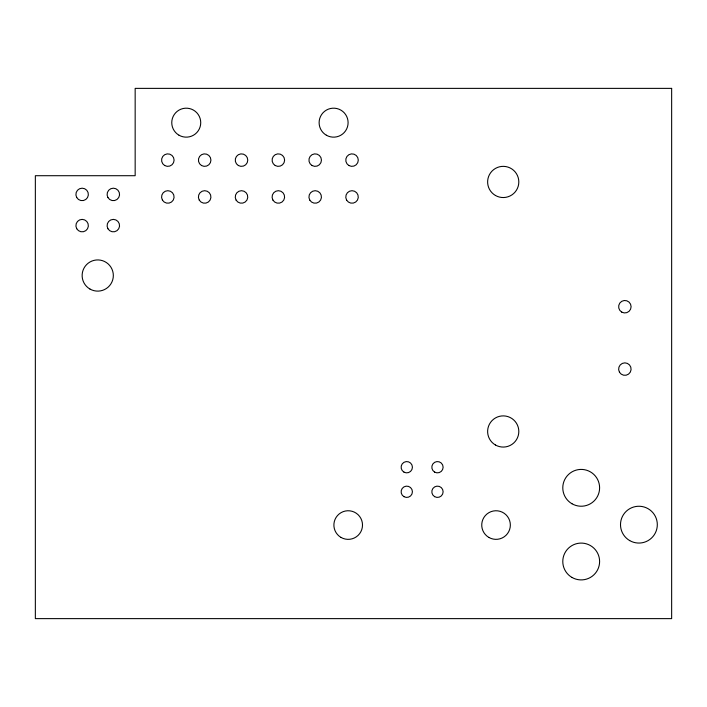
<?xml version="1.0" encoding="UTF-8"?>
<svg xmlns="http://www.w3.org/2000/svg" width="707" height="707" viewBox="0 0 707 707"><rect width="100%" height="100%" fill="white"/><g stroke="black" fill="none" stroke-linecap="round" stroke-linejoin="round"><path stroke-width="1.06" d="M671.65 88.375L135.161 88.375L135.161 175.707L35.35 175.707L35.35 618.625L671.65 618.625L671.65 88.375M495.421 195.459A15.598 15.598 0 0 0 518.814 181.946A15.598 15.598 0 0 0 495.421 168.443A15.598 15.598 0 0 0 495.421 195.459M89.93 289.03A15.598 15.598 0 0 0 113.332 275.518A15.598 15.598 0 0 0 89.93 262.014A15.598 15.598 0 0 0 89.93 289.03M495.421 444.986A15.598 15.598 0 0 0 518.814 431.482A15.598 15.598 0 0 0 495.421 417.97A15.598 15.598 0 0 0 495.421 444.986M326.36 135.214A14.493 14.493 0 0 0 348.1 122.665A14.493 14.493 0 0 0 326.36 110.115A14.493 14.493 0 0 0 326.36 135.214M179.004 135.214A14.493 14.493 0 0 0 200.735 122.665A14.493 14.493 0 0 0 179.004 110.115A14.493 14.493 0 0 0 179.004 135.214M621.745 312.114A6.239 6.239 0 0 0 631.104 306.714A6.239 6.239 0 0 0 621.745 301.315A6.239 6.239 0 0 0 621.745 312.114M619.465 372.218A6.239 6.239 0 0 0 630.264 372.218A6.239 6.239 0 0 0 624.864 362.859A6.239 6.239 0 0 0 619.465 372.218M107.924 228.732A6.239 6.239 0 0 0 118.732 228.732A6.239 6.239 0 0 0 113.332 219.382A6.239 6.239 0 0 0 107.924 228.732M107.924 197.545A6.239 6.239 0 0 0 118.732 197.545A6.239 6.239 0 0 0 113.332 188.186A6.239 6.239 0 0 0 107.924 197.545M571.99 577.442A18.409 18.409 0 0 0 599.607 561.499A18.409 18.409 0 0 0 571.99 545.557A18.409 18.409 0 0 0 571.99 577.442M629.707 540.599A18.409 18.409 0 0 0 657.316 524.656A18.409 18.409 0 0 0 629.707 508.713A18.409 18.409 0 0 0 629.707 540.599M571.99 503.764A18.409 18.409 0 0 0 599.607 487.821A18.409 18.409 0 0 0 571.99 471.878A18.409 18.409 0 0 0 571.99 503.764M434.646 472.108A5.647 5.647 0 0 0 443.121 467.212A5.647 5.647 0 0 0 434.646 462.325A5.647 5.647 0 0 0 434.646 472.108M403.944 472.108A5.647 5.647 0 0 0 412.42 467.212A5.647 5.647 0 0 0 403.944 462.325A5.647 5.647 0 0 0 403.944 472.108M403.944 496.668A5.647 5.647 0 0 0 412.42 491.772A5.647 5.647 0 0 0 403.944 486.884A5.647 5.647 0 0 0 403.944 496.668M434.646 496.668A5.647 5.647 0 0 0 443.121 491.772A5.647 5.647 0 0 0 434.646 486.884A5.647 5.647 0 0 0 434.646 496.668M341.039 537.444A14.308 14.308 0 0 0 362.505 525.054A14.308 14.308 0 0 0 341.039 512.663A14.308 14.308 0 0 0 341.039 537.444M488.891 537.444A14.308 14.308 0 0 0 510.348 525.054A14.308 14.308 0 0 0 488.891 512.663A14.308 14.308 0 0 0 488.891 537.444M348.896 165.535A6.266 6.266 0 0 0 358.29 160.118A6.266 6.266 0 0 0 348.896 154.692A6.266 6.266 0 0 0 348.896 165.535M312.052 165.535A6.266 6.266 0 0 0 321.446 160.118A6.266 6.266 0 0 0 312.052 154.692A6.266 6.266 0 0 0 312.052 165.535M275.217 165.535A6.266 6.266 0 0 0 284.612 160.118A6.266 6.266 0 0 0 275.217 154.692A6.266 6.266 0 0 0 275.217 165.535M238.374 165.535A6.266 6.266 0 0 0 247.768 160.118A6.266 6.266 0 0 0 238.374 154.692A6.266 6.266 0 0 0 238.374 165.535M201.539 165.535A6.266 6.266 0 0 0 210.933 160.118A6.266 6.266 0 0 0 201.539 154.692A6.266 6.266 0 0 0 201.539 165.535M164.696 165.535A6.266 6.266 0 0 0 174.09 160.118A6.266 6.266 0 0 0 164.696 154.692A6.266 6.266 0 0 0 164.696 165.535M346.607 200.09A6.266 6.266 0 0 0 357.45 200.09A6.266 6.266 0 0 0 352.024 190.696A6.266 6.266 0 0 0 346.607 200.09M309.763 200.09A6.266 6.266 0 0 0 320.607 200.09A6.266 6.266 0 0 0 315.189 190.696A6.266 6.266 0 0 0 309.763 200.09M272.92 200.09A6.266 6.266 0 0 0 283.772 200.09A6.266 6.266 0 0 0 278.346 190.696A6.266 6.266 0 0 0 272.92 200.09M236.085 200.09A6.266 6.266 0 0 0 246.929 200.09A6.266 6.266 0 0 0 241.502 190.696A6.266 6.266 0 0 0 236.085 200.09M199.241 200.09A6.266 6.266 0 0 0 210.094 200.09A6.266 6.266 0 0 0 204.668 190.696A6.266 6.266 0 0 0 199.241 200.09M162.407 200.09A6.266 6.266 0 0 0 173.25 200.09A6.266 6.266 0 0 0 167.824 190.696A6.266 6.266 0 0 0 162.407 200.09M76.736 228.732A6.239 6.239 0 0 0 87.535 228.732A6.239 6.239 0 0 0 82.136 219.382A6.239 6.239 0 0 0 76.736 228.732M76.736 197.545A6.239 6.239 0 0 0 87.535 197.545A6.239 6.239 0 0 0 82.136 188.186A6.239 6.239 0 0 0 76.736 197.545"/></g></svg>
